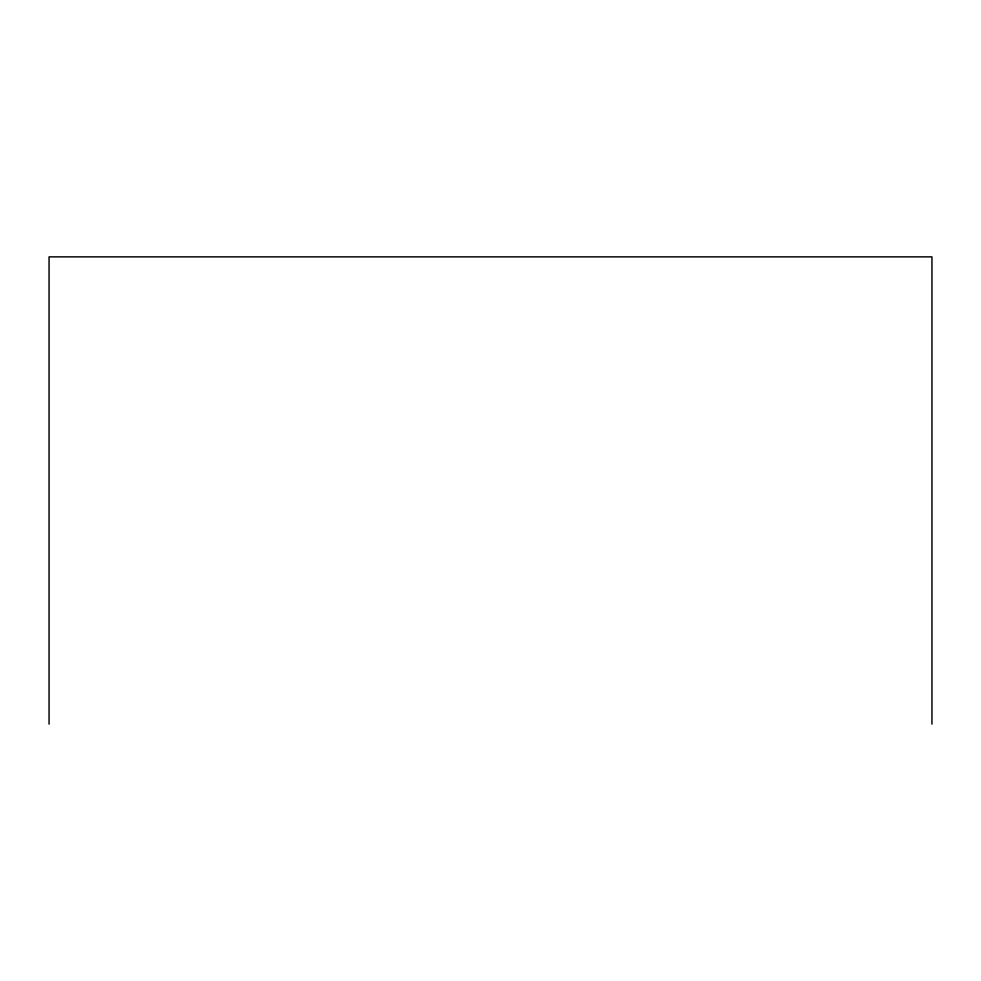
<?xml version="1.0" encoding="UTF-8"?>
<svg xmlns="http://www.w3.org/2000/svg" width="981" height="981" viewBox="0 0 981 981"><rect width="100%" height="100%" fill="white"/><g stroke="black" fill="none" stroke-linecap="round" stroke-linejoin="round"><path stroke-width="1.47" d="M931.95 724.137L931.95 256.863L49.05 256.863L49.05 724.137"/></g></svg>
